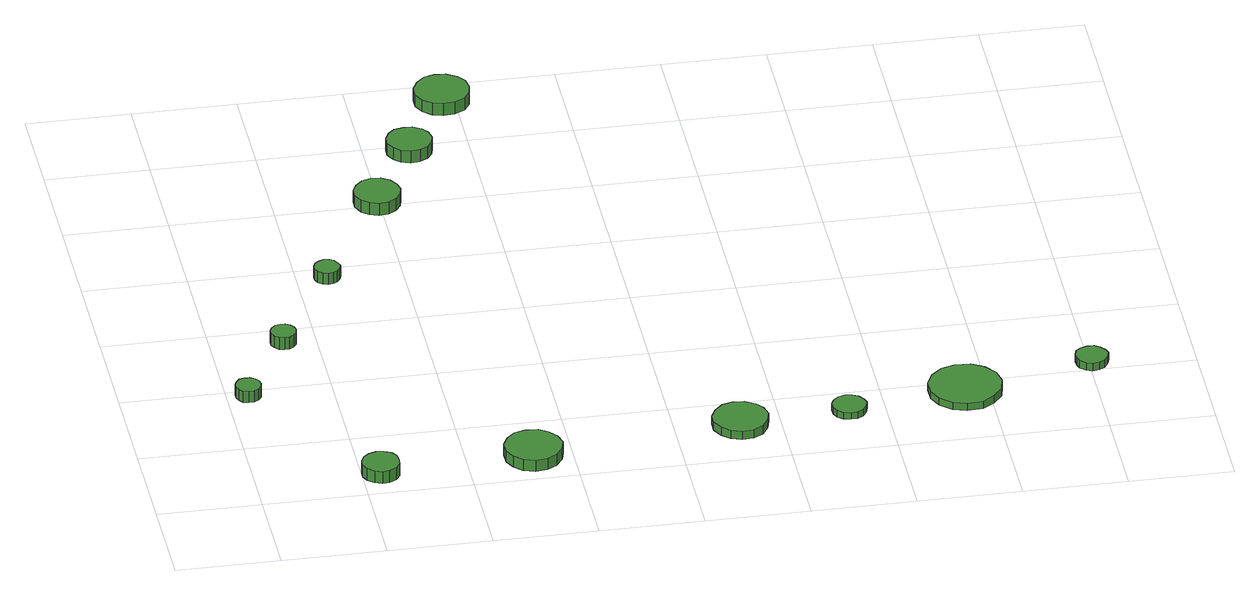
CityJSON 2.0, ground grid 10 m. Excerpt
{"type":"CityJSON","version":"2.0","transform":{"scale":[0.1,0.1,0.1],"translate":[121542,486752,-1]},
"CityObjects":{
"tree1":{"type":"SolitaryVegetationObject","attributes":{"function":"something"},"geometry":[{"type":"MultiSurface","lod":"1","boundaries":[[[0,1,2,3,4,5,6,7,8,9,10,11,12,13,14]],[[15,16,17,18,19,20,21,22,23,24,25,26,27,28,29]],[[0,29,28,1]],[[1,28,27,2]],[[2,27,26,3]],[[3,26,25,4]],[[4,25,24,5]],[[5,24,23,6]],[[6,23,22,7]],[[7,22,21,8]],[[8,21,20,9]],[[9,20,19,10]],[[10,19,18,11]],[[11,18,17,12]],[[12,17,16,13]],[[13,16,15,14]],[[14,15,29,0]]]}]},
"tree2":{"type":"SolitaryVegetationObject","attributes":{"function":"something"},"geometry":[{"type":"MultiSurface","lod":"1","boundaries":[[[30,31,32,33,34,35,36,37,38,39,40,41,42,43,44]],[[45,46,47,48,49,50,51,52,53,54,55,56,57,58,59]],[[30,59,58,31]],[[31,58,57,32]],[[32,57,56,33]],[[33,56,55,34]],[[34,55,54,35]],[[35,54,53,36]],[[36,53,52,37]],[[37,52,51,38]],[[38,51,50,39]],[[39,50,49,40]],[[40,49,48,41]],[[41,48,47,42]],[[42,47,46,43]],[[43,46,45,44]],[[44,45,59,30]]]}]},
"tree3":{"type":"SolitaryVegetationObject","attributes":{"function":"something"},"geometry":[{"type":"MultiSurface","lod":"1","boundaries":[[[60,61,62,63,64,65,66,67,68,69,70,71,72,73,74]],[[75,76,77,78,79,80,81,82,83,84,85,86,87,88,89]],[[60,89,88,61]],[[61,88,87,62]],[[62,87,86,63]],[[63,86,85,64]],[[64,85,84,65]],[[65,84,83,66]],[[66,83,82,67]],[[67,82,81,68]],[[68,81,80,69]],[[69,80,79,70]],[[70,79,78,71]],[[71,78,77,72]],[[72,77,76,73]],[[73,76,75,74]],[[74,75,89,60]]]}]},
"tree4":{"type":"SolitaryVegetationObject","attributes":{"function":"something"},"geometry":[{"type":"MultiSurface","lod":"1","boundaries":[[[90,91,92,93,94,95,96,97,98,99,100,101,102,103,104]],[[105,106,107,108,109,110,111,112,113,114,115,116,117,118,119]],[[90,119,118,91]],[[91,118,117,92]],[[92,117,116,93]],[[93,116,115,94]],[[94,115,114,95]],[[95,114,113,96]],[[96,113,112,97]],[[97,112,111,98]],[[98,111,110,99]],[[99,110,109,100]],[[100,109,108,101]],[[101,108,107,102]],[[102,107,106,103]],[[103,106,105,104]],[[104,105,119,90]]]}]},
"tree5":{"type":"SolitaryVegetationObject","attributes":{"function":"something"},"geometry":[{"type":"MultiSurface","lod":"1","boundaries":[[[120,121,122,123,124,125,126,127,128,129,130,131,132,133,134]],[[135,136,137,138,139,140,141,142,143,144,145,146,147,148,149]],[[120,149,148,121]],[[121,148,147,122]],[[122,147,146,123]],[[123,146,145,124]],[[124,145,144,125]],[[125,144,143,126]],[[126,143,142,127]],[[127,142,141,128]],[[128,141,140,129]],[[129,140,139,130]],[[130,139,138,131]],[[131,138,137,132]],[[132,137,136,133]],[[133,136,135,134]],[[134,135,149,120]]]}]},
"tree6":{"type":"SolitaryVegetationObject","attributes":{"function":"something"},"geometry":[{"type":"MultiSurface","lod":"1","boundaries":[[[150,151,152,153,154,155,156,157,158,159,160,161,162,163,164]],[[165,166,167,168,169,170,171,172,173,174,175,176,177,178,179]],[[150,179,178,151]],[[151,178,177,152]],[[152,177,176,153]],[[153,176,175,154]],[[154,175,174,155]],[[155,174,173,156]],[[156,173,172,157]],[[157,172,171,158]],[[158,171,170,159]],[[159,170,169,160]],[[160,169,168,161]],[[161,168,167,162]],[[162,167,166,163]],[[163,166,165,164]],[[164,165,179,150]]]}]},
"tree7":{"type":"SolitaryVegetationObject","attributes":{"function":"something"},"geometry":[{"type":"MultiSurface","lod":"1","boundaries":[[[180,181,182,183,184,185,186,187,188,189,190,191,192,193,194]],[[195,196,197,198,199,200,201,202,203,204,205,206,207,208,209]],[[180,209,208,181]],[[181,208,207,182]],[[182,207,206,183]],[[183,206,205,184]],[[184,205,204,185]],[[185,204,203,186]],[[186,203,202,187]],[[187,202,201,188]],[[188,201,200,189]],[[189,200,199,190]],[[190,199,198,191]],[[191,198,197,192]],[[192,197,196,193]],[[193,196,195,194]],[[194,195,209,180]]]}]},
"tree8":{"type":"SolitaryVegetationObject","attributes":{"function":"something"},"geometry":[{"type":"MultiSurface","lod":"1","boundaries":[[[210,211,212,213,214,215,216,217,218,219,220,221,222,223,224]],[[225,226,227,228,229,230,231,232,233,234,235,236,237,238,239]],[[210,239,238,211]],[[211,238,237,212]],[[212,237,236,213]],[[213,236,235,214]],[[214,235,234,215]],[[215,234,233,216]],[[216,233,232,217]],[[217,232,231,218]],[[218,231,230,219]],[[219,230,229,220]],[[220,229,228,221]],[[221,228,227,222]],[[222,227,226,223]],[[223,226,225,224]],[[224,225,239,210]]]}]},
"tree9":{"type":"SolitaryVegetationObject","attributes":{"function":"something"},"geometry":[{"type":"MultiSurface","lod":"1","boundaries":[[[240,241,242,243,244,245,246,247,248,249,250,251,252,253,254]],[[255,256,257,258,259,260,261,262,263,264,265,266,267,268,269]],[[240,269,268,241]],[[241,268,267,242]],[[242,267,266,243]],[[243,266,265,244]],[[244,265,264,245]],[[245,264,263,246]],[[246,263,262,247]],[[247,262,261,248]],[[248,261,260,249]],[[249,260,259,250]],[[250,259,258,251]],[[251,258,257,252]],[[252,257,256,253]],[[253,256,255,254]],[[254,255,269,240]]]}]},
"tree10":{"type":"SolitaryVegetationObject","attributes":{"function":"something"},"geometry":[{"type":"MultiSurface","lod":"1","boundaries":[[[270,271,272,273,274,275,276,277,278,279,280,281,282,283,284]],[[285,286,287,288,289,290,291,292,293,294,295,296,297,298,299]],[[270,299,298,271]],[[271,298,297,272]],[[272,297,296,273]],[[273,296,295,274]],[[274,295,294,275]],[[275,294,293,276]],[[276,293,292,277]],[[277,292,291,278]],[[278,291,290,279]],[[279,290,289,280]],[[280,289,288,281]],[[281,288,287,282]],[[282,287,286,283]],[[283,286,285,284]],[[284,285,299,270]]]}]},
"tree11":{"type":"SolitaryVegetationObject","attributes":{"function":"something"},"geometry":[{"type":"MultiSurface","lod":"1","boundaries":[[[300,301,302,303,304,305,306,307,308,309,310,311,312,313,314]],[[315,316,317,318,319,320,321,322,323,324,325,326,327,328,329]],[[300,329,328,301]],[[301,328,327,302]],[[302,327,326,303]],[[303,326,325,304]],[[304,325,324,305]],[[305,324,323,306]],[[306,323,322,307]],[[307,322,321,308]],[[308,321,320,309]],[[309,320,319,310]],[[310,319,318,311]],[[311,318,317,312]],[[312,317,316,313]],[[313,316,315,314]],[[314,315,329,300]]]}]},
"tree12":{"type":"SolitaryVegetationObject","attributes":{"function":"something"},"geometry":[{"type":"MultiSurface","lod":"1","boundaries":[[[330,331,332,333,334,335,336,337,338,339,340,341,342,343,344]],[[345,346,347,348,349,350,351,352,353,354,355,356,357,358,359]],[[330,359,358,331]],[[331,358,357,332]],[[332,357,356,333]],[[333,356,355,334]],[[334,355,354,335]],[[335,354,353,336]],[[336,353,352,337]],[[337,352,351,338]],[[338,351,350,339]],[[339,350,349,340]],[[340,349,348,341]],[[341,348,347,342]],[[342,347,346,343]],[[343,346,345,344]],[[344,345,359,330]]]}]}
},
"vertices":[
[32,187,22],[31,192,22],[28,196,22],[23,199,22],[18,199,22],[13,198,22],[10,194,22],[8,190,22],[8,185,22],[10,180,22],[13,176,22],[18,175,22],[23,175,22],[28,178,22],[31,182,22],[31,182,10],[28,178,10],[23,175,10],[18,175,10],[13,176,10],[10,180,10],[8,185,10],[8,190,10],[10,194,10],[13,198,10],[18,199,10],[23,199,10],[28,196,10],[31,192,10],[32,187,10],
[134,27,25],[133,35,25],[129,41,25],[122,44,25],[115,45,25],[108,43,25],[102,38,25],[99,31,25],[99,24,25],[102,17,25],[108,12,25],[115,9,25],[122,10,25],[129,14,25],[133,20,25],[133,20,12],[129,14,12],[122,10,12],[115,9,12],[108,12,12],[102,17,12],[99,24,12],[99,31,12],[102,38,12],[108,43,12],[115,45,12],[122,44,12],[129,41,12],[133,35,12],[134,27,12],
[81,278,20],[80,283,20],[77,287,20],[73,290,20],[68,290,20],[63,289,20],[59,285,20],[57,281,20],[57,275,20],[59,271,20],[63,267,20],[68,266,20],[73,266,20],[77,269,20],[80,273,20],[80,273,7],[77,269,7],[73,266,7],[68,266,7],[63,267,7],[59,271,7],[57,275,7],[57,281,7],[59,285,7],[63,289,7],[68,290,7],[73,290,7],[77,287,7],[80,283,7],[81,278,7],
[142,384,19],[140,389,19],[137,394,19],[133,396,19],[128,397,19],[123,395,19],[119,392,19],[117,387,19],[117,382,19],[119,377,19],[123,374,19],[128,372,19],[133,373,19],[137,375,19],[140,379,19],[140,379,7],[137,375,7],[133,373,7],[128,372,7],[123,374,7],[119,377,7],[117,382,7],[117,387,7],[119,392,7],[123,395,7],[128,397,7],[133,396,7],[137,394,7],[140,389,7],[142,384,7],
[291,41,19],[288,52,19],[281,61,19],[272,67,19],[260,68,19],[249,65,19],[241,57,19],[236,47,19],[236,35,19],[241,25,19],[249,17,19],[260,13,19],[272,15,19],[281,20,19],[288,30,19],[288,30,7],[281,20,7],[272,15,7],[260,13,7],[249,17,7],[241,25,7],[236,35,7],[236,47,7],[241,57,7],[249,65,7],[260,68,7],[272,67,7],[281,61,7],[288,52,7],[291,41,7],
[220,506,20],[218,515,20],[213,523,20],[205,528,20],[196,529,20],[187,526,20],[180,519,20],[176,511,20],[176,502,20],[180,493,20],[187,487,20],[196,484,20],[205,485,20],[213,490,20],[218,497,20],[218,497,7],[213,490,7],[205,485,7],[196,484,7],[187,487,7],[180,493,7],[176,502,7],[176,511,7],[180,519,7],[187,526,7],[196,529,7],[205,528,7],[213,523,7],[218,515,7],[220,506,7],
[264,586,23],[262,595,23],[257,602,23],[249,607,23],[240,607,23],[231,605,23],[225,599,23],[221,591,23],[221,582,23],[225,574,23],[231,568,23],[240,565,23],[249,566,23],[257,570,23],[262,577,23],[262,577,10],[257,570,10],[249,566,10],[240,565,10],[231,568,10],[225,574,10],[221,582,10],[221,591,10],[225,599,10],[231,605,10],[240,607,10],[249,607,10],[257,602,10],[262,595,10],[264,586,10],
[489,62,16],[486,73,16],[480,81,16],[470,87,16],[459,88,16],[449,85,16],[441,77,16],[436,67,16],[436,56,16],[441,46,16],[449,39,16],[459,35,16],[470,36,16],[480,42,16],[486,51,16],[486,51,7],[480,42,7],[470,36,7],[459,35,7],[449,39,7],[441,46,7],[436,56,7],[436,67,7],[441,77,7],[449,85,7],[459,88,7],[470,87,7],[480,81,7],[486,73,7],[489,62,7],
[313,665,25],[311,676,25],[305,684,25],[295,690,25],[284,691,25],[274,688,25],[266,680,25],[261,670,25],[261,659,25],[266,649,25],[274,642,25],[284,639,25],[295,640,25],[305,645,25],[311,654,25],[311,654,12],[305,645,12],[295,640,12],[284,639,12],[274,642,12],[266,649,12],[261,659,12],[261,670,12],[266,680,12],[274,688,12],[284,691,12],[295,690,12],[305,684,12],[311,676,12],[313,665,12],
[583,69,14],[581,75,14],[577,81,14],[571,84,14],[565,85,14],[558,83,14],[553,78,14],[550,72,14],[550,65,14],[553,59,14],[558,55,14],[565,53,14],[571,53,14],[577,57,14],[581,62,14],[581,62,7],[577,57,7],[571,53,7],[565,53,7],[558,55,7],[553,59,7],[550,65,7],[550,72,7],[553,78,7],[558,83,7],[565,85,7],[571,84,7],[577,81,7],[581,75,7],[583,69,7],
[713,84,15],[710,98,15],[701,110,15],[689,117,15],[674,118,15],[661,114,15],[650,104,15],[644,91,15],[644,76,15],[650,63,15],[661,53,15],[674,49,15],[689,50,15],[701,58,15],[710,69,15],[710,69,7],[701,58,7],[689,50,7],[674,49,7],[661,53,7],[650,63,7],[644,76,7],[644,91,7],[650,104,7],[661,114,7],[674,118,7],[689,117,7],[701,110,7],[710,98,7],[713,84,7],
[819,114,15],[817,120,15],[813,125,15],[808,129,15],[801,129,15],[795,127,15],[790,123,15],[788,117,15],[788,111,15],[790,105,15],[795,100,15],[801,98,15],[808,99,15],[813,102,15],[817,108,15],[817,108,7],[813,102,7],[808,99,7],[801,98,7],[795,100,7],[790,105,7],[788,111,7],[788,117,7],[790,123,7],[795,127,7],[801,129,7],[808,129,7],[813,125,7],[817,120,7],[819,114,7]
]}
